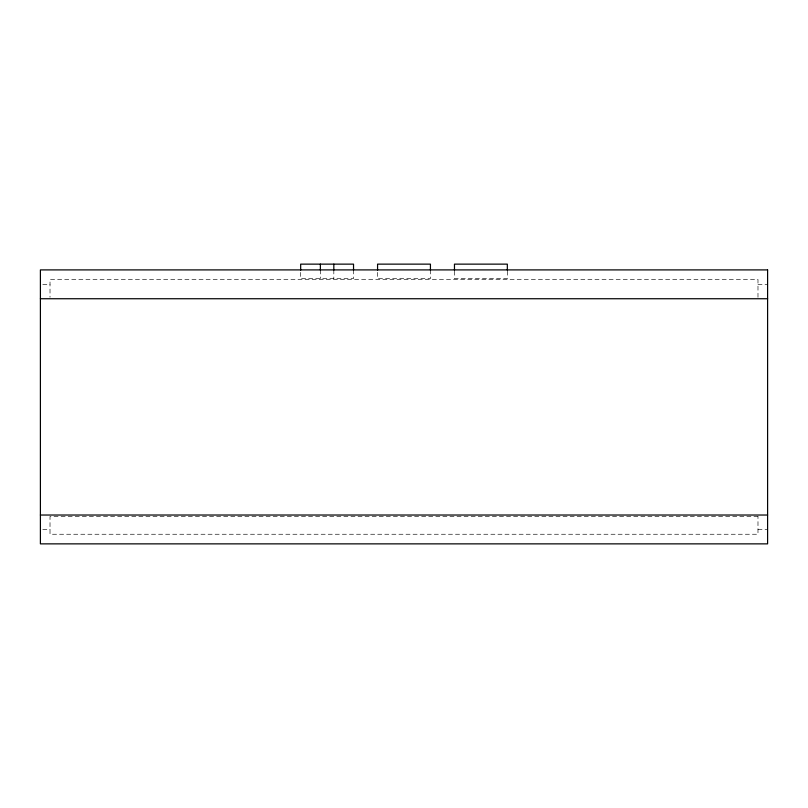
<?xml version="1.0" encoding="UTF-8"?>
<svg xmlns="http://www.w3.org/2000/svg" width="808" height="808" viewBox="0 0 808 808"><rect width="100%" height="100%" fill="white"/><g stroke="black" fill="none" stroke-linecap="round" stroke-linejoin="round"><path stroke-width="0.61" stroke-dasharray="4.04 3.03" d="M42.804 284.325L50.015 284.325M757.985 284.325L767.6 284.325M42.804 529.442L50.015 529.442M757.985 529.442L767.6 529.442M757.985 297.273L757.985 279.517L50.015 279.517L50.015 297.273M507.333 271.135L507.333 278.558L454.47 278.558L454.47 271.135M430.432 269.902L430.432 278.558L377.568 278.558L377.568 269.902M353.53 269.902L353.53 278.558L300.667 278.558L300.667 269.902M333.825 269.902L333.825 278.558M320.372 269.902L320.372 278.558M757.985 516.494L50.015 516.494L50.015 534.25L757.985 534.25L757.985 516.494"/><path stroke-width="1.21" d="M40.4 298.738L767.6 298.738M40.4 515.029L767.6 515.029M507.333 270.145L507.333 264.135L454.47 264.135L454.47 270.145M430.432 270.145L430.432 264.135L377.568 264.135L377.568 270.145M353.53 270.145L353.53 264.135L300.667 264.135L300.667 270.145M333.825 264.135L333.825 270.145M320.372 264.135L320.372 270.145M767.6 269.902L40.4 269.902L40.4 543.865L767.6 543.865L767.6 269.902"/></g></svg>
